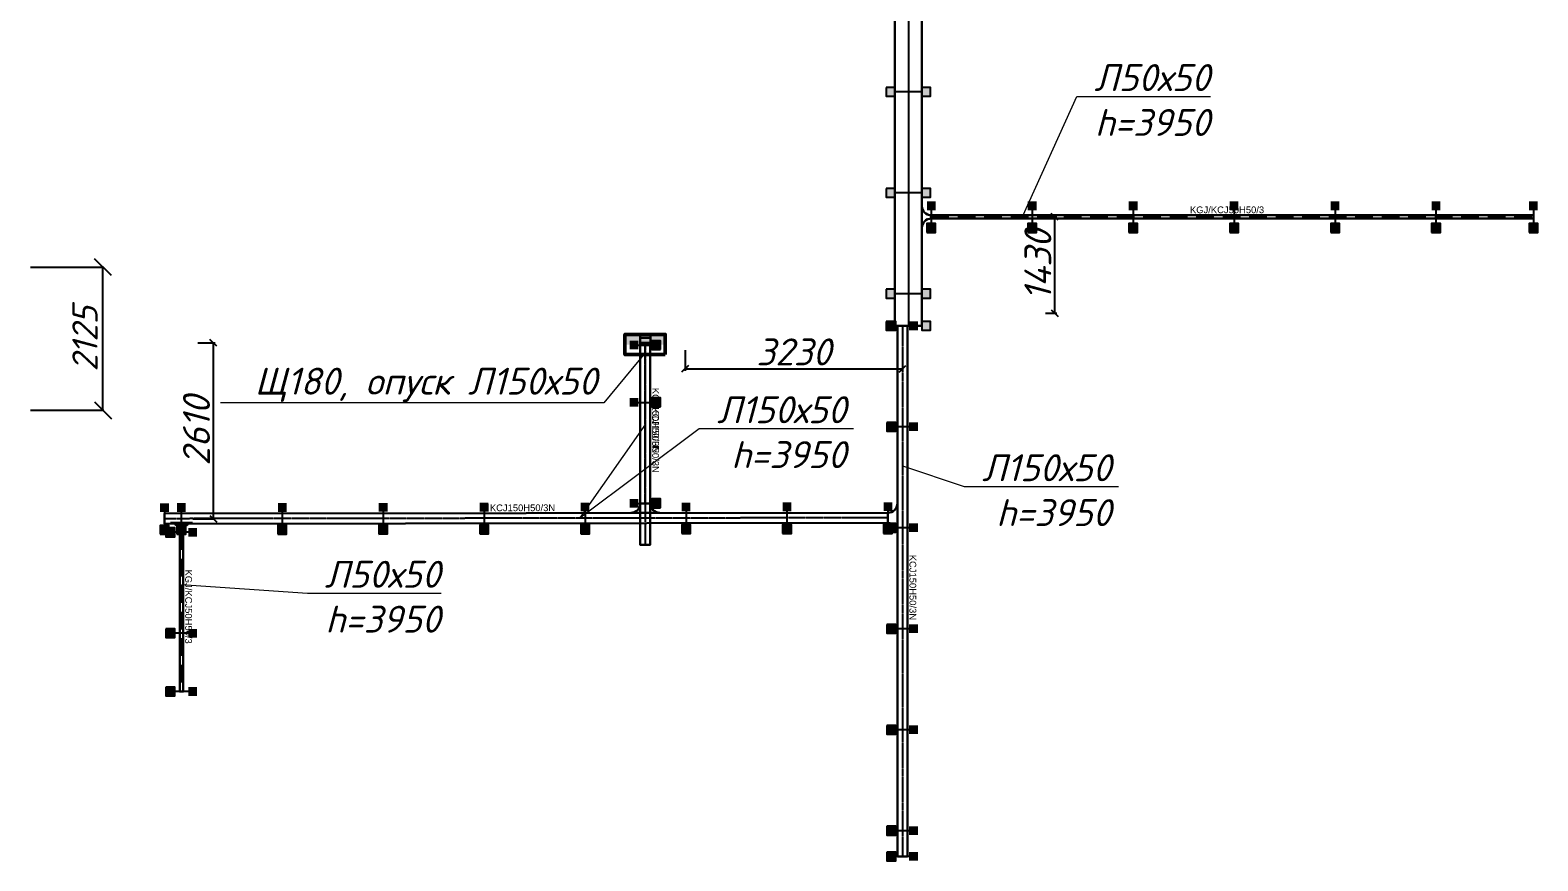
# Model space of a CAD drawing. Extents: x 221643 to 289394, y 86804 to 109436.
# Drawn here: x 228581 to 230822, y 100076 to 101310 of the extents above; entities that cross this region are included whole.
import ezdxf
from ezdxf import colors
from ezdxf.entities.mleader import LeaderData, LeaderLine
from ezdxf.math import Vec2, Vec3

# ---------------------------------------------------------------- set-up
doc = ezdxf.new("R2010")
doc.units = 0
doc.linetypes.add('DASHED2', pattern=[0.375, 0.25, -0.125])
doc.layers.get('Defpoints').update_dxf_attribs({"color": 140})
doc.layers.add('BAKS_opis', color=7, linetype='Continuous')
doc.layers.add("E_Прив'язки", color=24, linetype='Continuous')
for name, color, linetype, lineweight in [('E_Лотки', 5, 'Continuous', 30), ('E_Позначення', 7, 'Continuous', 15), ('E_Щити', 1, 'Continuous', 50)]:
    doc.layers.add(name, color=color, linetype=linetype, lineweight=lineweight)
doc.layers.add('E_Лотки_опори_опуски', color=2, linetype='Continuous', plot=False)
doc.styles.add('GOST 2.304', font='isocpeui.ttf')
doc.styles.add('ROMANS', font='ROMANS')
doc.styles.get("Standard").update_dxf_attribs({"font": 'arial.ttf'})
doc.styles.add('ГОСТ 2.304', font='isocpeui.ttf')
doc.dimstyles.new('1to10', dxfattribs={"dimtxt": 40, "dimasz": 10, "dimexe": 3, "dimexo": 0, "dimgap": 5, "dimtad": 1, "dimdec": 0, "dimlfac": 10, "dimrnd": 5, "dimtxsty": 'GOST 2.304', "dimblk": 'OBLIQUE', "dimcen": 2.5, "dimadec": 0, "dimazin": 0, "dimtfac": 1, "dimtdec": 0, "dimtmove": 0, "dimatfit": 3, "dimfxl": 1, "dimarcsym": 0})
doc.dimstyles.new('ISO-25', dxfattribs={"dimtxt": 2.5, "dimasz": 2.5, "dimexe": 1.25, "dimexo": 0.625, "dimtad": 1, "dimtxsty": 'Standard', "dimcen": 2.5, "dimadec": 0, "dimazin": 0, "dimtfac": 1, "dimtmove": 0, "dimatfit": 3, "dimfxl": 1, "dimarcsym": 0})

# ---------------------------------------------------------------- blocks, each defined once
blk = doc.blocks.new('*U4')
at = {"lineweight": 40}
h = blk.add_hatch(color=0, dxfattribs=at)
h.dxf.hatch_style = 1
h.paths.add_polyline_path([(300, 150), (-300, 150), (-300, 0), (300, 0)])
at = {"color": 0}
blk.add_lwpolyline([(-300, 300), (300, 300), (300, 0), (-300, 0)], close=True, dxfattribs=at)
blk = doc.blocks.new('_None')
blk = doc.blocks.new('A$C49B44FBC')
at = {"linetype": 'Continuous'}
for p, q in [((0, 158), (150, 158)), ((0, 108), (0, 158)), ((150, 108), (0, 108)), ((0, 108), (0, 0)), ((0, 0), (150, 0)), ((150, 158), (150, 108)), ((150, 0), (150, 108))]:
    blk.add_line(p, q, dxfattribs=at)
blk = doc.blocks.new('LU___150H50')
at = {"xscale": 0.1, "yscale": 0.1, "zscale": 0.1}
blk.add_blockref('A$C49B44FBC', (-7.5, 0), dxfattribs=at)
at = {"style": 'ROMANS', "flags": 9}
for tag, p in [('SYMBOL', (4.9, 15)), ('ID', (4.9, 14.7)), ('NAME', (4.9, 14.4)), ('TYP', (4.9, 14)), ('LENGTH', (4.9, 13.7)), ('ATT_1', (4.9, 13.4)), ('ATT_2', (4.9, 13)), ('ATT_3', (4.9, 12.7)), ('ATT_4', (4.9, 12.3)), ('ATT_5', (4.9, 11.9)), ('LUSTRO', (4.9, 11.6)), ('P1', (4.9, 11.2)), ('P2', (4.9, 10.9)), ('AN', (4.9, 10.6))]:
    blk.add_attdef(tag, p, '', height=0.3, dxfattribs=at)
blk = doc.blocks.new('A$C3C5B6495')
at = {"linetype": 'Continuous'}
for p, q in [((0, 33), (0, 0)), ((14, 19), (14, 14))]:
    blk.add_line(p, q, dxfattribs=at)
for centre, start, end in [((14, 33), 180, 270), ((14, 0), 90, 180)]:
    blk.add_arc(centre, 14, start, end, dxfattribs=at)
blk = doc.blocks.new('TKD___50')
blk.add_blockref('A$C3C5B6495', (0, -16.5))
blk = doc.blocks.new('BAKS_583')
at = {"layer": 'BAKS_opis', "color": 105, "linetype": 'DASHED2'}
blk.add_line((0, 0), (0, -300), dxfattribs=at)
at = {"layer": 'E_Лотки_опори_опуски'}
for points in [[(-7.5, 0), (-7.5, -300), (7.5, -300), (7.5, 0)], [(-7.5, 0), (-7.5, -300), (-7.5, -300), (-7.5, 0)], [(7.5, 0), (7.5, -300), (-7.5, -300), (-7.5, 0)], [(7.5, 0), (7.5, -300), (7.5, -300), (7.5, 0)]]:
    blk.add_3dface(points, dxfattribs=at)
at = {"flags": 1}
for tag, p in [('LENGTH', (0, 0)), ('ID', (7.5, 0)), ('ATT_1', (0, -300)), ('ATT_2', (0, -300)), ('ATT_3', (0, -300)), ('ATT_4', (0, -300)), ('ATT_5', (0, -300)), ('AN', (0, -300)), ('TYP', (0, -300)), ('NAME', (0, -300)), ('P1X', (0, -300)), ('P2X', (0, -300)), ('P1Y', (0, -300)), ('P2Y', (0, -300)), ('LUSTRO', (0, -300))]:
    blk.add_attdef(tag, p, '', height=2.5, dxfattribs=at)
at = {"layer": 'BAKS_opis'}
blk.add_attdef('SYMBOL', (10.5, -96), '', height=10, rotation=270, dxfattribs=at)
blk = doc.blocks.new('A$C31AE22BB')
at = {"linetype": 'Continuous'}
for p, q in [((430, 140), (0, 140)), ((290, 0), (140, 0))]:
    blk.add_line(p, q, dxfattribs=at)
for centre, start, end in [((0, 0), 0, 90), ((430, 0), 90, 180)]:
    blk.add_arc(centre, 140, start, end, dxfattribs=at)
blk = doc.blocks.new('TKD___150')
at = {"xscale": 0.1, "yscale": 0.1, "zscale": 0.1}
blk.add_blockref('A$C31AE22BB', (-21.5, -14), dxfattribs=at)
at = {"style": 'ROMANS', "flags": 9}
for tag, p in [('SYMBOL', (4.9, 15)), ('ID', (4.9, 14.7)), ('NAME', (4.9, 14.4)), ('TYP', (4.9, 14)), ('LENGTH', (4.9, 13.7)), ('ATT_1', (4.9, 13.4)), ('ATT_2', (4.9, 13)), ('ATT_3', (4.9, 12.7)), ('ATT_4', (4.9, 12.3)), ('ATT_5', (4.9, 11.9)), ('LUSTRO', (4.9, 11.6)), ('P1', (4.9, 11.2)), ('P2', (4.9, 10.9)), ('AN', (4.9, 10.6))]:
    blk.add_attdef(tag, p, '', height=0.3, dxfattribs=at)
blk = doc.blocks.new('BAKS_1279')
at = {"layer": 'E_Лотки', "linetype": 'DASHED2', "ltscale": 105}
blk.add_line((0, 0), (0, -236.5), dxfattribs=at)
at = {"layer": 'E_Лотки'}
for points in [[(-2.5, 0), (-2.5, -236.5), (2.5, -236.5), (2.5, 0)], [(-2.5, 0), (-2.5, -236.5), (-2.5, -236.5), (-2.5, 0)], [(2.5, 0), (2.5, -236.5), (-2.5, -236.5), (-2.5, 0)], [(2.5, 0), (2.5, -236.5), (2.5, -236.5), (2.5, 0)]]:
    blk.add_3dface(points, dxfattribs=at)
at = {"flags": 1}
for tag, p in [('LENGTH', (0, 0)), ('ID', (2.5, 0)), ('ATT_1', (0, -236.5)), ('ATT_2', (0, -236.5)), ('ATT_3', (0, -236.5)), ('ATT_4', (0, -236.5)), ('ATT_5', (0, -236.5)), ('AN', (0, -236.5)), ('TYP', (0, -236.5)), ('NAME', (0, -236.5)), ('P1X', (0, -236.5)), ('P2X', (0, -236.5)), ('P1Y', (0, -236.5)), ('P2Y', (0, -236.5)), ('LUSTRO', (0, -236.5))]:
    blk.add_attdef(tag, p, '', height=2.5, dxfattribs=at)
at = {"layer": 'BAKS_opis'}
blk.add_attdef('SYMBOL', (5.5, -55.3), '', height=10, rotation=270, dxfattribs=at)
blk = doc.blocks.new('_Oblique')
at = {"color": 0, "linetype": 'ByBlock', "lineweight": -2}
blk.add_line((-0.5, -0.5), (0.5, 0.5), dxfattribs=at)
blk = doc.blocks.new('*D587')
at = {"layer": 'Defpoints', "color": 0, "ltscale": 30, "transparency": 16777216}
for p in [(228581.3, 100958.2), (228689.4, 100958.2), (228581.3, 100745.7)]:
    blk.add_point(p, dxfattribs=at)
at = {"layer": "E_Прив'язки", "color": 0, "linetype": 'Continuous', "lineweight": -2, "ltscale": 30, "transparency": 16777216}
for p, q in [((228581.9, 100958.2), (228690.7, 100958.2)), ((228689.4, 100745.7), (228689.4, 100958.2)), ((228581.9, 100745.7), (228690.7, 100745.7))]:
    blk.add_line(p, q, dxfattribs=at)
at = {"layer": "E_Прив'язки", "color": 0, "lineweight": -2, "ltscale": 30, "transparency": 16777216, "xscale": 25, "yscale": 25, "zscale": 25}
for p, rotation in [((228689.4, 100958.2), 90), ((228689.4, 100745.7), 270)]:
    blk.add_blockref('_Oblique', p, dxfattribs=dict(at, rotation=rotation))
at = {"layer": "E_Прив'язки", "color": 0, "ltscale": 30, "transparency": 16777216, "insert": (228662.7, 100851.9), "char_height": 37.5, "attachment_point": 5, "rotation": 90, "style": 'GOST 2.304', "bg_fill": 3, "box_fill_scale": 1.1, "bg_fill_color": 256, "bg_fill_true_color": 13158600, "bg_fill_transparency": 0}
blk.add_mtext('2125', dxfattribs=at)
blk = doc.blocks.new('BAKS_1401')
at = {"layer": 'BAKS_opis', "color": 105, "linetype": 'DASHED2', "ltscale": 2}
blk.add_line((0, 0), (0, -3947.7), dxfattribs=at)
at = {"layer": 'E_Лотки'}
for points in [[(-20, 0), (-20, -3947.7), (20, -3947.7), (20, 0)], [(-20, 0), (-20, -3947.7), (-20, -3947.7), (-20, 0)], [(20, 0), (20, -3947.7), (-20, -3947.7), (-20, 0)], [(20, 0), (20, -3947.7), (20, -3947.7), (20, 0)]]:
    blk.add_3dface(points, dxfattribs=at)
at = {"flags": 1}
for tag, p in [('LENGTH', (0, 0)), ('ID', (20, 0)), ('ATT_1', (0, -3947.7)), ('ATT_2', (0, -3947.7)), ('ATT_3', (0, -3947.7)), ('ATT_4', (0, -3947.7)), ('ATT_5', (0, -3947.7)), ('AN', (0, -3947.7)), ('TYP', (0, -3947.7)), ('NAME', (0, -3947.7)), ('P1X', (0, -3947.7)), ('P2X', (0, -3947.7)), ('P1Y', (0, -3947.7)), ('P2Y', (0, -3947.7)), ('LUSTRO', (0, -3947.7))]:
    blk.add_attdef(tag, p, '', height=2.5, dxfattribs=at)
at = {"layer": 'BAKS_opis'}
blk.add_attdef('SYMBOL', (23, -1919.8), '', height=10, rotation=270, dxfattribs=at)
blk = doc.blocks.new('BAKS_1412')
at = {"layer": 'BAKS_opis', "linetype": 'DASHED2', "ltscale": 105}
blk.add_line((0, 0), (894.8, 0), dxfattribs=at)
at = {"layer": 'E_Лотки'}
for points in [[(0, -2.5), (894.8, -2.5), (894.8, 2.5), (0, 2.5)], [(0, 2.5), (894.8, 2.5), (894.8, -2.5), (0, -2.5)], [(0, 2.5), (894.8, 2.5), (894.8, 2.5), (0, 2.5)], [(0, -2.5), (894.8, -2.5), (894.8, -2.5), (0, -2.5)]]:
    blk.add_3dface(points, dxfattribs=at)
at = {"flags": 1}
for tag, p in [('ID', (0, 2.5)), ('LENGTH', (0, 0)), ('ATT_1', (894.8, 0)), ('ATT_2', (894.8, 0)), ('ATT_3', (894.8, 0)), ('ATT_4', (894.8, 0)), ('ATT_5', (894.8, 0)), ('AN', (894.8, 0)), ('TYP', (894.8, 0)), ('NAME', (894.8, 0)), ('P1X', (894.8, 0)), ('P2X', (894.8, 0)), ('P1Y', (894.8, 0)), ('P2Y', (894.8, 0)), ('LUSTRO', (894.8, 0))]:
    blk.add_attdef(tag, p, '', height=2.5, dxfattribs=at)
at = {"layer": 'BAKS_opis'}
blk.add_attdef('SYMBOL', (384.4, 5.5), '', height=10, dxfattribs=at)
blk = doc.blocks.new('BAKS_1765')
at = {"layer": 'BAKS_opis', "color": 105, "linetype": 'DASHED2'}
blk.add_line((0, 0), (0, -788.3), dxfattribs=at)
at = {"layer": 'E_Лотки'}
for points in [[(-7.5, 0), (-7.5, -788.3), (7.5, -788.3), (7.5, 0)], [(-7.5, 0), (-7.5, -788.3), (-7.5, -788.3), (-7.5, 0)], [(7.5, 0), (7.5, -788.3), (-7.5, -788.3), (-7.5, 0)], [(7.5, 0), (7.5, -788.3), (7.5, -788.3), (7.5, 0)]]:
    blk.add_3dface(points, dxfattribs=at)
at = {"flags": 1}
for tag, p in [('LENGTH', (0, 0)), ('ID', (7.5, 0)), ('ATT_2', (0, -788.3)), ('ATT_3', (0, -788.3)), ('ATT_1', (0, -788.3)), ('ATT_4', (0, -788.3)), ('ATT_5', (0, -788.3)), ('AN', (0, -788.3)), ('TYP', (0, -788.3)), ('P2X', (0, -788.3)), ('P2Y', (0, -788.3)), ('LUSTRO', (0, -788.3)), ('NAME', (0, -788.3)), ('P1X', (0, -788.3)), ('P1Y', (0, -788.3))]:
    blk.add_attdef(tag, p, '', height=2.5, dxfattribs=at)
at = {"layer": 'BAKS_opis'}
blk.add_attdef('SYMBOL', (10.5, -340.1), '', height=10, rotation=270, dxfattribs=at)
blk = doc.blocks.new('BAKS_1766')
at = {"layer": 'BAKS_opis', "color": 105, "linetype": 'DASHED2'}
blk.add_line((0, 0), (-1074.9, -1.3), dxfattribs=at)
at = {"layer": 'E_Лотки'}
for points in [[(0, 7.5), (-1074.9, 6.2), (-1074.9, -8.8), (0, -7.5)], [(0, 7.5), (-1074.9, 6.2), (-1074.9, 6.2), (0, 7.5)], [(0, -7.5), (-1074.9, -8.8), (-1074.9, 6.2), (0, 7.5)], [(0, -7.5), (-1074.9, -8.8), (-1074.9, -8.8), (0, -7.5)]]:
    blk.add_3dface(points, dxfattribs=at)
at = {"flags": 1}
for tag, p in [('ATT_1', (-1074.9, -1.3)), ('ATT_2', (-1074.9, -1.3)), ('ATT_3', (-1074.9, -1.3)), ('ATT_4', (-1074.9, -1.3)), ('ATT_5', (-1074.9, -1.3)), ('AN', (-1074.9, -1.3)), ('TYP', (-1074.9, -1.3)), ('NAME', (-1074.9, -1.3)), ('P1X', (-1074.9, -1.3)), ('P2X', (-1074.9, -1.3)), ('P1Y', (-1074.9, -1.3)), ('P2Y', (-1074.9, -1.3)), ('LUSTRO', (-1074.9, -1.3)), ('LENGTH', (0, 0)), ('ID', (0, -7.5))]:
    blk.add_attdef(tag, p, '', height=2.5, dxfattribs=at)
at = {"layer": 'BAKS_opis'}
blk.add_attdef('SYMBOL', (-591.5, 9.8), '', height=10, rotation=0.0716, dxfattribs=at)
blk = doc.blocks.new('BAKS_1767')
at = {"layer": 'BAKS_opis', "color": 105, "linetype": 'DASHED2'}
blk.add_line((0, 0), (0, 235.1), dxfattribs=at)
at = {"layer": 'E_Лотки'}
for points in [[(7.5, 0), (7.5, 235.1), (-7.5, 235.1), (-7.5, 0)], [(-7.5, 0), (-7.5, 235.1), (7.5, 235.1), (7.5, 0)], [(-7.5, 0), (-7.5, 235.1), (-7.5, 235.1), (-7.5, 0)], [(7.5, 0), (7.5, 235.1), (7.5, 235.1), (7.5, 0)]]:
    blk.add_3dface(points, dxfattribs=at)
at = {"flags": 1}
for tag, p in [('ATT_1', (0, 235.1)), ('ATT_2', (0, 235.1)), ('ATT_3', (0, 235.1)), ('ATT_4', (0, 235.1)), ('ATT_5', (0, 235.1)), ('AN', (0, 235.1)), ('TYP', (0, 235.1)), ('NAME', (0, 235.1)), ('P1X', (0, 235.1)), ('P2X', (0, 235.1)), ('P1Y', (0, 235.1)), ('P2Y', (0, 235.1)), ('LUSTRO', (0, 235.1)), ('ID', (-7.5, 0)), ('LENGTH', (0, 0))]:
    blk.add_attdef(tag, p, '', height=2.5, dxfattribs=at)
at = {"layer": 'BAKS_opis'}
blk.add_attdef('SYMBOL', (10.5, 171.6), '', height=10, rotation=270, dxfattribs=at)
blk = doc.blocks.new('podpora_200')
for points in [[(-6.5, 10), (0, 10), (6.5, 10), (6.5, 23.1), (-6.5, 23.1)], [(-6.5, -23.1), (6.5, -23.1), (6.5, -10), (-6.5, -10)]]:
    blk.add_hatch(color=256).paths.add_polyline_path(points)
blk.add_line((0, 10), (0, -10))
blk.add_lwpolyline([(-6.5, -23.1), (6.5, -23.1), (6.5, -10), (-6.5, -10)], close=True)
at = {"style": 'ROMANS', "flags": 9}
for tag, p in [('SYMBOL', (3.3, 14.9)), ('TYP', (3.3, 13.9)), ('ATT_1', (3.3, 13.2)), ('ATT_2', (3.3, 12.9)), ('ATT_3', (3.3, 12.5)), ('ATT_4', (3.3, 12.2)), ('ATT_5', (3.3, 11.8)), ('AN', (3.3, 10.8)), ('ELEM', (3.3, 10.5)), ('ID', (3.3, 14.5)), ('NAME', (3.3, 14.2)), ('LENGTH', (3.3, 13.6)), ('P1', (3.3, 11.4)), ('P2', (3.3, 11.1))]:
    blk.add_attdef(tag, p, '', height=0.3, dxfattribs=at)
blk = doc.blocks.new('podpora_400')
h = blk.add_hatch(color=256)
h.paths.add_polyline_path([(-6.5, 20), (0, 20), (6.5, 20), (6.5, 33.1), (-6.5, 33.1)])
h.paths.add_polyline_path([(-6.5, -33.1), (6.5, -33.1), (6.5, -20), (0, -20), (-6.5, -20)])
blk.add_line((0, 20), (0, -20))
for points in [[(-6.5, 20), (6.5, 20), (6.5, 33.1), (-6.5, 33.1)], [(-6.5, -33.1), (6.5, -33.1), (6.5, -20), (-6.5, -20)]]:
    blk.add_lwpolyline(points, close=True)
at = {"style": 'ROMANS', "flags": 9}
for tag, p in [('SYMBOL', (1, 29.3)), ('ID', (1, 29)), ('NAME', (1, 28.7)), ('TYP', (1, 28.4)), ('LENGTH', (1, 28)), ('ATT_1', (1, 27.7)), ('ATT_2', (1, 27.4)), ('ATT_3', (1, 27)), ('ATT_4', (1, 26.6)), ('ATT_5', (1, 26.3)), ('P1', (1, 25.9)), ('P2', (1, 25.6)), ('AN', (1, 25.3)), ('ELEM', (0.9, 25))]:
    blk.add_attdef(tag, p, '', height=0.3, dxfattribs=at)
blk = doc.blocks.new('*D1699')
at = {"layer": 'Defpoints', "color": 0, "transparency": 16777216}
for p in [(229554.3, 100834.9), (229877.3, 100825.8), (229877.3, 100807.4)]:
    blk.add_point(p, dxfattribs=at)
at = {"layer": "E_Прив'язки", "color": 0, "lineweight": -2, "transparency": 16777216}
for p, q in [((229554.3, 100834.9), (229554.3, 100804.4)), ((229877.3, 100825.8), (229877.3, 100804.4)), ((229554.3, 100807.4), (229877.3, 100807.4))]:
    blk.add_line(p, q, dxfattribs=at)
at = {"layer": "E_Прив'язки", "color": 0, "lineweight": -2, "transparency": 16777216, "xscale": 10, "yscale": 10, "zscale": 10, "rotation": 180}
blk.add_blockref('_Oblique', (229554.3, 100807.4), dxfattribs=at)
at = {"layer": "E_Прив'язки", "color": 0, "lineweight": -2, "transparency": 16777216, "xscale": 10, "yscale": 10, "zscale": 10}
blk.add_blockref('_Oblique', (229877.3, 100807.4), dxfattribs=at)
at = {"layer": "E_Прив'язки", "color": 0, "transparency": 16777216, "insert": (229715.8, 100832.4), "char_height": 40, "attachment_point": 5, "style": 'GOST 2.304'}
blk.add_mtext('3230', dxfattribs=at)
blk = doc.blocks.new('*D1704')
at = {"layer": 'Defpoints', "color": 0, "transparency": 16777216}
for p in [(230090, 101032.9), (230103.6, 101032.9), (230090, 100890.1)]:
    blk.add_point(p, dxfattribs=at)
at = {"layer": "E_Прив'язки", "color": 0, "lineweight": -2, "transparency": 16777216}
for p, q in [((230090, 101032.9), (230106.6, 101032.9)), ((230103.6, 100890.1), (230103.6, 101032.9)), ((230090, 100890.1), (230106.6, 100890.1))]:
    blk.add_line(p, q, dxfattribs=at)
at = {"layer": "E_Прив'язки", "color": 0, "lineweight": -2, "transparency": 16777216, "xscale": 10, "yscale": 10, "zscale": 10}
for p, rotation in [((230103.6, 101032.9), 90), ((230103.6, 100890.1), 270)]:
    blk.add_blockref('_Oblique', p, dxfattribs=dict(at, rotation=rotation))
at = {"layer": "E_Прив'язки", "color": 0, "transparency": 16777216, "insert": (230078.6, 100961.5), "char_height": 40, "attachment_point": 5, "rotation": 90, "style": 'GOST 2.304'}
blk.add_mtext('1430', dxfattribs=at)
blk = doc.blocks.new('*D1705')
at = {"layer": 'Defpoints', "color": 0, "transparency": 16777216}
for p in [(228830.2, 100845.8), (228823.1, 100584.6), (228853.4, 100584.6)]:
    blk.add_point(p, dxfattribs=at)
at = {"layer": "E_Прив'язки", "color": 0, "lineweight": -2, "transparency": 16777216}
for p, q in [((228830.2, 100845.8), (228856.4, 100845.8)), ((228853.4, 100845.8), (228853.4, 100584.6)), ((228823.1, 100584.6), (228856.4, 100584.6))]:
    blk.add_line(p, q, dxfattribs=at)
at = {"layer": "E_Прив'язки", "color": 0, "lineweight": -2, "transparency": 16777216, "xscale": 10, "yscale": 10, "zscale": 10}
for p, rotation in [((228853.4, 100845.8), 90), ((228853.4, 100584.6), 270)]:
    blk.add_blockref('_Oblique', p, dxfattribs=dict(at, rotation=rotation))
at = {"layer": "E_Прив'язки", "color": 0, "transparency": 16777216, "insert": (228828.4, 100715.2), "char_height": 40, "attachment_point": 5, "rotation": 90, "style": 'GOST 2.304'}
blk.add_mtext('2610', dxfattribs=at)

msp = doc.modelspace()

# ---------------------------------------------------------------- block references
at = {"layer": 'E_Лотки'}
for name, p in [('BAKS_1401', (229886.1929, 104818.8477)), ('TKD___50', (229906.1929, 101032.909)), ('LU___150H50', (229495.3948, 100842.5219))]:
    msp.add_blockref(name, p, dxfattribs=at)
for name, p, values in [('BAKS_1412', (229920.1929, 101032.909), {'SYMBOL': 'KGJ/KCJ50H50/3'}), ('BAKS_1765', (229877.3353, 100871.1592), {'SYMBOL': 'KCJ150H50/3N'}), ('BAKS_1767', (229495.0106, 100607.4124), {'SYMBOL': 'KCJ150H50/3N'}), ('BAKS_1766', (229855.8353, 100585.9124), {'SYMBOL': 'KCJ150H50/3N'}), ('BAKS_1279', (228806.1329, 100564.4124), {'SYMBOL': 'KGJ/KCJ50H50/3'})]:
    msp.add_blockref(name, p, dxfattribs=at).add_auto_attribs(values)
for name, p, rotation in [('TKD___150', (229495.3948, 100593.4124), 180), ('TKD___150', (229869.8353, 100585.9124), 270), ('TKD___50', (228806.1329, 100578.4124), 270)]:
    msp.add_blockref(name, p, dxfattribs=dict(at, rotation=rotation))
at = {"layer": 'E_Лотки_опори_опуски'}
for name, p, rotation in [('podpora_400', (229886.1929, 101218.8477), 270), ('podpora_400', (229886.1929, 101068.8477), 270), ('podpora_400', (229886.1929, 100918.8477), 270), ('podpora_400', (229886.1929, 100871.1592), 270), ('podpora_200', (229877.3353, 100871.1592), 270), ('podpora_200', (229495.0106, 100842.5219), 90), ('podpora_200', (229495.0106, 100757.4124), 90), ('podpora_200', (229877.3353, 100721.1592), 270), ('podpora_200', (229495.0106, 100607.4124), 90), ('podpora_200', (228780.9437, 100584.5691), 0.07160521420466401), ('podpora_200', (228805.8362, 100584.6002), 0.07160521420466401), ('podpora_200', (228955.836, 100584.7876), 0.07160521420466401), ('podpora_200', (229105.8359, 100584.9751), 0.07160521420466401), ('podpora_200', (229255.8358, 100585.1626), 0.07160521420466401), ('podpora_200', (229405.8357, 100585.35), 0.07160521420466401), ('podpora_200', (229555.8356, 100585.5375), 0.07160521420466401), ('podpora_200', (229705.8355, 100585.7249), 0.07160521420466401), ('podpora_200', (229855.8353, 100585.9124), 0.07160521420466401), ('podpora_200', (228806.1329, 100564.4124), 270), ('podpora_200', (229877.3353, 100571.1592), 270), ('podpora_200', (228806.1329, 100414.4124), 270), ('podpora_200', (229877.3353, 100421.1592), 270), ('podpora_200', (228806.1329, 100327.9124), 270), ('podpora_200', (229877.3353, 100271.1592), 270), ('podpora_200', (229877.3353, 100121.1592), 270), ('podpora_200', (229877.3353, 100082.909), 270)]:
    msp.add_blockref(name, p, dxfattribs=dict(at, rotation=rotation))
for p in [(229920.1929, 101032.909), (230070.1929, 101032.909), (230220.1929, 101032.909), (230370.1929, 101032.909), (230520.1929, 101032.909), (230670.1929, 101032.909), (230815.0049, 101032.909)]:
    msp.add_blockref('podpora_200', p, dxfattribs=at)
msp.add_blockref('BAKS_583', (229495.0106, 100845.8344), dxfattribs=at).add_auto_attribs({'SYMBOL': 'KCJ150H50/3N'})
at = {"layer": 'E_Щити', "xscale": 0.1, "yscale": 0.1, "zscale": 0.1, "rotation": 180}
msp.add_blockref('*U4', (229495.0106, 100858.3219), dxfattribs=at)

# ---------------------------------------------------------------- dimensions: what is measured, and where the dimension line sits
at = {"layer": "E_Прив'язки", "ltscale": 30}
dim = msp.add_linear_dim(base=(228689.4248, 100958.1587), p1=(228581.2503, 100745.6587), p2=(228581.2503, 100958.1587), angle=90, dimstyle='ISO-25', override={"dimtxt": 37.5, "dimasz": 25, "dimgap": 8, "dimlfac": 10, "dimrnd": 5, "dimtxsty": 'GOST 2.304', "dimblk1": 'Oblique', "dimblk2": 'Oblique', "dimsah": 1, "dimfxl": 0.18, "dimtfill": 1}, dxfattribs=at)
dim.commit()
dim.dimension.update_dxf_attribs({"geometry": '*D587', "text_midpoint": (228662.6748, 100851.9087)})
at = {"layer": "E_Прив'язки"}
dim = msp.add_linear_dim(base=(229877.3353, 100807.3866), p1=(229554.2688, 100834.9192), p2=(229877.3353, 100825.763), dimstyle='1to10', dxfattribs=at)
dim.commit()
dim.dimension.update_dxf_attribs({"geometry": '*D1699', "text_midpoint": (229715.8021, 100832.3866)})

# ---------------------------------------------------------------- next in the draw order: leaders
at = {"layer": 'E_Позначення'}
ml = msp.add_multileader_mtext('Standard', dxfattribs=at)
ml.set_content('Л50х50\\Ph=3950', color=256, style='ГОСТ 2.304')
ml.set_leader_properties(color=256, linetype='ByLayer', lineweight=-1)
ml.set_arrow_properties(name='NONE')
ml.build(insert=Vec2(0, 0))
ml.multileader.update_dxf_attribs({"has_dogleg": 0, "text_left_attachment_type": 6, "text_right_attachment_type": 6, "dogleg_length": 0, "arrow_head_size": 0.1})
ctx = ml.context
ctx.base_point, ctx.char_height, ctx.arrow_head_size, ctx.landing_gap_size, ctx.plane_origin = Vec3(230136.6346, 101211.89), 40, 0.1, 10, Vec3(232104.5422, 100872.0429)
ctx.left_attachment, ctx.right_attachment, ctx.text_align_type = 6, 6, 2
notes = []
notes.append((ctx, [(0, (1, 1, 0), (230136.6346, 101211.89), (1, 0), 0, [(0, [(230056.788, 101035.409)], 0, [])])]))
ctx.mtext.insert, ctx.mtext.alignment, ctx.mtext.flow_direction = Vec3(230334.1801, 101259.89), 3, 5
ctx.mtext.has_bg_fill, ctx.mtext.bg_color, ctx.mtext.bg_scale_factor, ctx.mtext.bg_transparency, ctx.mtext.use_window_bg_color = 1, -1027028792, 1.5, 0, 1
ml = msp.add_multileader_mtext('Standard', dxfattribs=at)
ml.set_content('Щ180, опуск Л150х50', color=256, style='ГОСТ 2.304')
ml.set_leader_properties(color=256, linetype='ByLayer', lineweight=-1)
ml.set_arrow_properties(name='NONE')
ml.build(insert=Vec2(0, 0))
ml.multileader.update_dxf_attribs({"has_dogleg": 0, "text_left_attachment_type": 6, "text_right_attachment_type": 6, "dogleg_length": 0, "arrow_head_size": 0.1})
ctx = ml.context
ctx.base_point, ctx.char_height, ctx.arrow_head_size, ctx.landing_gap_size, ctx.plane_origin = Vec3(228874.1527, 100756.8942), 40, 0.1, 10, Vec3(224051.0015, 100790.509)
ctx.left_attachment, ctx.right_attachment, ctx.text_align_type = 6, 6, 2
notes.append((ctx, [(0, (1, 1, 0), (229433.5467, 100756.8942), (-1, 0), 0, [(0, [(229495.0106, 100830.8344)], 0, [])])]))
ctx.mtext.insert, ctx.mtext.alignment, ctx.mtext.flow_direction = Vec3(229423.5467, 100808.8942), 3, 5
ctx.mtext.has_bg_fill, ctx.mtext.bg_color, ctx.mtext.bg_scale_factor, ctx.mtext.bg_transparency, ctx.mtext.use_window_bg_color = 1, -1027028792, 1.5, 0, 1
ml = msp.add_multileader_mtext('Standard', dxfattribs=at)
ml.set_content('Л150х50\\Ph=3950', color=256, style='ГОСТ 2.304')
ml.set_leader_properties(color=256, linetype='ByLayer', lineweight=-1)
ml.set_arrow_properties(name='NONE')
ml.build(insert=Vec2(0, 0))
ml.multileader.update_dxf_attribs({"has_dogleg": 0, "text_left_attachment_type": 6, "text_right_attachment_type": 6, "dogleg_length": 0, "arrow_head_size": 0.1})
ctx = ml.context
ctx.base_point, ctx.char_height, ctx.arrow_head_size, ctx.landing_gap_size, ctx.plane_origin = Vec3(229969.3073, 100632.3143), 40, 0.1, 10, Vec3(231908.6629, 100400.5133)
ctx.left_attachment, ctx.right_attachment, ctx.text_align_type = 6, 6, 2
notes.append((ctx, [(0, (1, 1, 0), (229969.3073, 100632.3143), (1, 0), 0, [(0, [(229877.3353, 100663.1454)], 0, [])])]))
ctx.mtext.insert, ctx.mtext.alignment, ctx.mtext.flow_direction = Vec3(230187.5498, 100680.3143), 3, 5
ctx.mtext.has_bg_fill, ctx.mtext.bg_color, ctx.mtext.bg_scale_factor, ctx.mtext.bg_transparency, ctx.mtext.use_window_bg_color = 1, -1027028792, 1.5, 0, 1
ml = msp.add_multileader_mtext('Standard', dxfattribs=at)
ml.set_content('Л50х50\\Ph=3950', color=256, style='ГОСТ 2.304')
ml.set_leader_properties(color=256, linetype='ByLayer', lineweight=-1)
ml.set_arrow_properties(name='NONE')
ml.build(insert=Vec2(0, 0))
ml.multileader.update_dxf_attribs({"has_dogleg": 0, "text_left_attachment_type": 6, "text_right_attachment_type": 6, "dogleg_length": 0, "arrow_head_size": 0.1})
ctx = ml.context
ctx.base_point, ctx.char_height, ctx.arrow_head_size, ctx.landing_gap_size, ctx.plane_origin = Vec3(228993.1987, 100474.0716), 40, 0.1, 10, Vec3(230961.1064, 100134.2245)
ctx.left_attachment, ctx.right_attachment, ctx.text_align_type = 6, 6, 2
notes.append((ctx, [(0, (1, 1, 0), (228993.1987, 100474.0716), (1, 0), 0, [(0, [(228806.1329, 100486.7724)], 0, [])])]))
ctx.mtext.insert, ctx.mtext.alignment, ctx.mtext.flow_direction = Vec3(229190.7442, 100522.0716), 3, 5
ctx.mtext.has_bg_fill, ctx.mtext.bg_color, ctx.mtext.bg_scale_factor, ctx.mtext.bg_transparency, ctx.mtext.use_window_bg_color = 1, -1027028792, 1.5, 0, 1
for ctx, leaders in notes:
    for number, flags, end, landing, length, lines in leaders:
        leader = LeaderData()
        leader.index, (leader.has_last_leader_line, leader.has_dogleg_vector, leader.attachment_direction) = number, flags
        leader.last_leader_point, leader.dogleg_vector, leader.dogleg_length = Vec3(end), Vec3(landing), length
        for number, points, colour, breaks in lines:
            line = LeaderLine()
            line.index, line.vertices, line.color, line.breaks = number, Vec3.list(points), colors.encode_raw_color(colour), breaks
            leader.lines.append(line)
        ctx.leaders.append(leader)

# ---------------------------------------------------------------- next in the draw order: dimensions: what is measured, and where the dimension line sits
at = {"layer": "E_Прив'язки"}
for base, p1, p2, picture, middle in [((230103.5806, 101032.909), (230089.9581, 100890.1371), (230089.9581, 101032.909), '*D1704', (230078.5806, 100961.523)), ((228853.4197, 100584.6217), (228830.1662, 100845.8344), (228823.0618, 100584.6217), '*D1705', (228828.4197, 100715.228))]:
    dim = msp.add_linear_dim(base=base, p1=p1, p2=p2, angle=90, dimstyle='1to10', dxfattribs=at)
    dim.commit()
    dim.dimension.update_dxf_attribs({"geometry": picture, "text_midpoint": middle})

# ---------------------------------------------------------------- next in the draw order: leaders
at = {"layer": 'E_Позначення'}
ml = msp.add_multileader_mtext('Standard', dxfattribs=at)
ml.set_content('Л150х50\\Ph=3950', color=256, style='ГОСТ 2.304')
ml.set_leader_properties(color=256, linetype='ByLayer', lineweight=-1)
ml.set_arrow_properties(name='NONE')
ml.build(insert=Vec2(0, 0))
ml.multileader.update_dxf_attribs({"has_dogleg": 0, "text_left_attachment_type": 6, "text_right_attachment_type": 6, "dogleg_length": 0, "arrow_head_size": 0.1})
ctx = ml.context
ctx.base_point, ctx.char_height, ctx.arrow_head_size, ctx.landing_gap_size, ctx.plane_origin = Vec3(229575.504, 100718.4648), 40, 0.1, 10, Vec3(231514.8595, 100486.6638)
ctx.left_attachment, ctx.right_attachment, ctx.text_align_type = 6, 6, 2
notes = []
notes.append((ctx, [(0, (1, 1, 0), (229575.504, 100718.4648), (1, 0), 0, [(1, [(229495.3948, 100724.9671), (229397.7798, 100585.9124)], 0, [])])]))
ctx.mtext.insert, ctx.mtext.alignment, ctx.mtext.flow_direction = Vec3(229793.7464, 100766.4648), 3, 5
ctx.mtext.has_bg_fill, ctx.mtext.bg_color, ctx.mtext.bg_scale_factor, ctx.mtext.bg_transparency, ctx.mtext.use_window_bg_color = 1, -1027028792, 1.5, 0, 1
for ctx, leaders in notes:
    for number, flags, end, landing, length, lines in leaders:
        leader = LeaderData()
        leader.index, (leader.has_last_leader_line, leader.has_dogleg_vector, leader.attachment_direction) = number, flags
        leader.last_leader_point, leader.dogleg_vector, leader.dogleg_length = Vec3(end), Vec3(landing), length
        for number, points, colour, breaks in lines:
            line = LeaderLine()
            line.index, line.vertices, line.color, line.breaks = number, Vec3.list(points), colors.encode_raw_color(colour), breaks
            leader.lines.append(line)
        ctx.leaders.append(leader)

doc.saveas('drawing.dxf')
